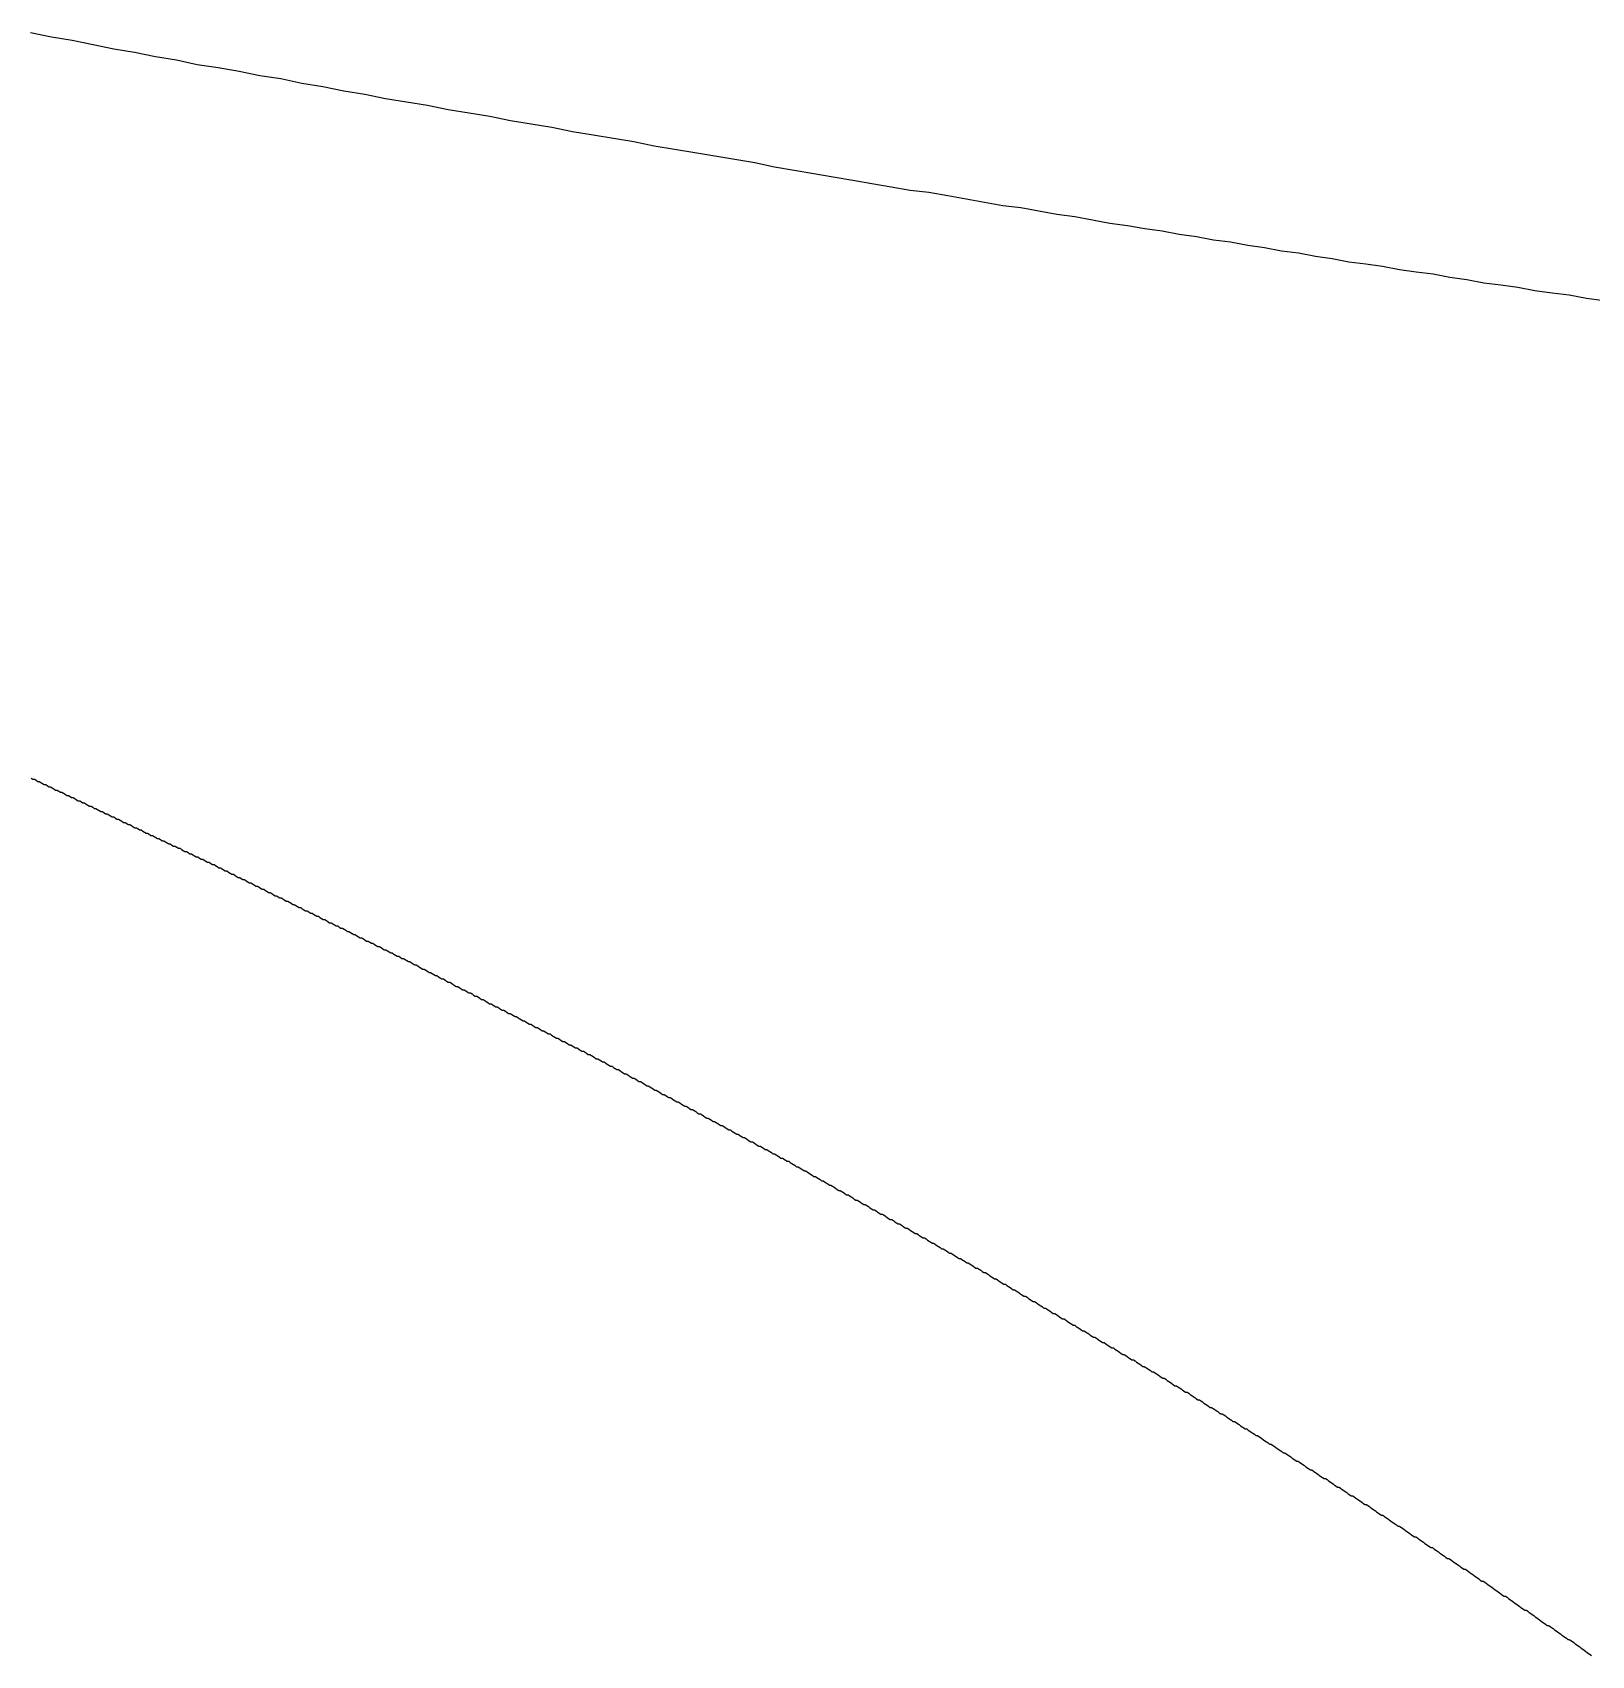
# Model space of a CAD drawing. Header units: millimetres. Extents: x 41 to 1041, y 1148 to 1248.
# Drawn here: x 329.28 to 343.72, y 1172.15 to 1187.18 of the extents above; entities that cross this region are included whole.
import ezdxf

# ---------------------------------------------------------------- set-up
doc = ezdxf.new("R2010")
doc.units = ezdxf.units.MM

msp = doc.modelspace()

# ---------------------------------------------------------------- linework, layer by layer
at = {"color": 3}
for points in [[(329.259, 1187.184, 0), (329.452, 1187.143, 0), (329.645, 1187.113, 0), (329.838, 1187.072, 0), (330.03, 1187.031, 0), (330.223, 1187.001, 0), (330.417, 1186.96, 0), (330.61, 1186.929, 0), (330.804, 1186.888, 0), (330.997, 1186.858, 0), (331.191, 1186.827, 0), (331.385, 1186.786, 0), (331.578, 1186.756, 0), (331.773, 1186.715, 0), (331.967, 1186.684, 0), (332.161, 1186.644, 0), (332.355, 1186.613, 0), (332.549, 1186.572, 0), (332.743, 1186.541, 0), (332.936, 1186.511, 0), (333.129, 1186.47, 0), (333.322, 1186.439, 0), (333.515, 1186.409, 0), (333.707, 1186.368, 0), (333.899, 1186.337, 0), (334.09, 1186.307, 0), (334.281, 1186.266, 0), (334.472, 1186.235, 0), (334.661, 1186.204, 0), (334.85, 1186.174, 0), (335.038, 1186.133, 0), (335.226, 1186.102, 0), (335.413, 1186.072, 0), (335.6, 1186.041, 0), (335.785, 1186.01, 0), (335.97, 1185.98, 0), (336.153, 1185.939, 0), (336.335, 1185.908, 0), (336.517, 1185.878, 0), (336.697, 1185.847, 0), (336.877, 1185.816, 0), (337.055, 1185.786, 0), (337.232, 1185.755, 0), (337.408, 1185.724, 0), (337.583, 1185.704, 0), (337.757, 1185.673, 0), (337.928, 1185.643, 0), (338.098, 1185.612, 0), (338.268, 1185.581, 0), (338.436, 1185.561, 0), (338.603, 1185.53, 0), (338.769, 1185.5, 0), (338.934, 1185.479, 0), (339.098, 1185.448, 0), (339.261, 1185.418, 0), (339.423, 1185.397, 0), (339.583, 1185.367, 0), (339.744, 1185.346, 0), (339.903, 1185.315, 0), (340.063, 1185.295, 0), (340.221, 1185.264, 0), (340.379, 1185.244, 0), (340.537, 1185.213, 0), (340.694, 1185.193, 0), (340.851, 1185.162, 0), (341.007, 1185.141, 0), (341.164, 1185.111, 0), (341.319, 1185.09, 0), (341.475, 1185.06, 0), (341.631, 1185.039, 0), (341.787, 1185.019, 0), (341.942, 1184.988, 0), (342.099, 1184.967, 0), (342.255, 1184.947, 0), (342.411, 1184.916, 0), (342.568, 1184.896, 0), (342.725, 1184.865, 0), (342.882, 1184.845, 0), (343.04, 1184.824, 0), (343.198, 1184.793, 0), (343.357, 1184.773, 0), (343.516, 1184.752, 0), (343.677, 1184.722, 0), (343.838, 1184.701, 0)], [(329.265, 1180.275, 0), (329.28, 1180.265, 0), (329.295, 1180.265, 0), (329.31, 1180.255, 0), (329.325, 1180.245, 0), (329.34, 1180.245, 0), (329.355, 1180.235, 0), (329.37, 1180.225, 0), (329.385, 1180.215, 0), (329.4, 1180.215, 0), (329.415, 1180.205, 0), (329.43, 1180.195, 0), (329.445, 1180.195, 0), (329.46, 1180.185, 0), (329.475, 1180.175, 0), (329.49, 1180.165, 0), (329.505, 1180.165, 0), (329.52, 1180.155, 0), (329.535, 1180.145, 0), (329.55, 1180.145, 0), (329.565, 1180.135, 0), (329.58, 1180.125, 0), (329.595, 1180.115, 0), (329.61, 1180.115, 0), (329.625, 1180.105, 0), (329.64, 1180.095, 0), (329.655, 1180.095, 0), (329.67, 1180.085, 0), (329.685, 1180.075, 0), (329.7, 1180.065, 0), (329.715, 1180.065, 0), (329.73, 1180.055, 0), (329.745, 1180.045, 0), (329.76, 1180.045, 0), (329.775, 1180.035, 0), (329.79, 1180.025, 0), (329.805, 1180.015, 0), (329.82, 1180.015, 0), (329.835, 1180.005, 0), (329.85, 1179.995, 0), (329.865, 1179.995, 0), (329.88, 1179.985, 0), (329.895, 1179.975, 0), (329.91, 1179.965, 0), (329.925, 1179.965, 0), (329.94, 1179.955, 0), (329.955, 1179.945, 0), (329.97, 1179.945, 0), (329.985, 1179.935, 0), (330, 1179.925, 0), (330.015, 1179.915, 0), (330.03, 1179.915, 0), (330.045, 1179.905, 0), (330.06, 1179.895, 0), (330.075, 1179.895, 0), (330.09, 1179.885, 0), (330.105, 1179.875, 0), (330.12, 1179.865, 0), (330.135, 1179.865, 0), (330.15, 1179.855, 0), (330.165, 1179.845, 0), (330.18, 1179.845, 0), (330.195, 1179.835, 0), (330.21, 1179.825, 0), (330.225, 1179.815, 0), (330.24, 1179.815, 0), (330.255, 1179.805, 0), (330.27, 1179.795, 0), (330.284, 1179.795, 0), (330.299, 1179.785, 0), (330.314, 1179.775, 0), (330.329, 1179.765, 0), (330.344, 1179.765, 0), (330.359, 1179.755, 0), (330.374, 1179.745, 0), (330.389, 1179.745, 0), (330.404, 1179.735, 0), (330.419, 1179.725, 0), (330.434, 1179.715, 0), (330.449, 1179.715, 0), (330.464, 1179.705, 0), (330.479, 1179.695, 0), (330.494, 1179.695, 0), (330.509, 1179.685, 0), (330.524, 1179.675, 0), (330.539, 1179.665, 0), (330.554, 1179.665, 0), (330.569, 1179.655, 0), (330.584, 1179.645, 0), (330.599, 1179.645, 0), (330.614, 1179.635, 0), (330.629, 1179.625, 0), (330.644, 1179.625, 0), (330.659, 1179.615, 0), (330.674, 1179.605, 0), (330.689, 1179.595, 0), (330.704, 1179.595, 0), (330.719, 1179.585, 0), (330.734, 1179.575, 0), (330.749, 1179.575, 0), (330.764, 1179.565, 0), (330.779, 1179.555, 0), (330.794, 1179.545, 0), (330.809, 1179.545, 0), (330.824, 1179.535, 0), (330.839, 1179.525, 0), (330.854, 1179.525, 0), (330.869, 1179.515, 0), (330.884, 1179.505, 0), (330.899, 1179.495, 0), (330.914, 1179.495, 0), (330.929, 1179.485, 0), (330.944, 1179.475, 0), (330.959, 1179.475, 0), (330.974, 1179.465, 0), (330.989, 1179.455, 0), (331.004, 1179.445, 0), (331.019, 1179.445, 0), (331.034, 1179.435, 0), (331.048, 1179.425, 0), (331.063, 1179.415, 0), (331.078, 1179.415, 0), (331.093, 1179.405, 0), (331.108, 1179.395, 0), (331.123, 1179.385, 0), (331.138, 1179.385, 0), (331.153, 1179.375, 0), (331.167, 1179.365, 0), (331.182, 1179.355, 0), (331.197, 1179.355, 0), (331.212, 1179.345, 0), (331.227, 1179.335, 0), (331.242, 1179.335, 0), (331.257, 1179.325, 0), (331.272, 1179.315, 0), (331.286, 1179.305, 0), (331.301, 1179.305, 0), (331.316, 1179.295, 0), (331.331, 1179.285, 0), (331.346, 1179.275, 0), (331.361, 1179.275, 0), (331.376, 1179.265, 0), (331.391, 1179.255, 0), (331.405, 1179.245, 0), (331.42, 1179.245, 0), (331.435, 1179.235, 0), (331.45, 1179.225, 0), (331.465, 1179.215, 0), (331.48, 1179.215, 0), (331.495, 1179.205, 0), (331.51, 1179.195, 0), (331.525, 1179.185, 0), (331.539, 1179.185, 0), (331.554, 1179.175, 0), (331.569, 1179.165, 0), (331.584, 1179.165, 0), (331.599, 1179.155, 0), (331.614, 1179.145, 0), (331.629, 1179.135, 0), (331.644, 1179.135, 0), (331.658, 1179.125, 0), (331.673, 1179.115, 0), (331.688, 1179.105, 0), (331.703, 1179.105, 0), (331.718, 1179.095, 0), (331.733, 1179.085, 0), (331.748, 1179.075, 0), (331.763, 1179.075, 0), (331.777, 1179.065, 0), (331.792, 1179.055, 0), (331.807, 1179.045, 0), (331.822, 1179.045, 0), (331.837, 1179.035, 0), (331.852, 1179.025, 0), (331.867, 1179.025, 0), (331.882, 1179.015, 0), (331.896, 1179.005, 0), (331.911, 1178.995, 0), (331.926, 1178.995, 0), (331.941, 1178.985, 0), (331.956, 1178.975, 0), (331.971, 1178.965, 0), (331.986, 1178.965, 0), (332.001, 1178.955, 0), (332.016, 1178.945, 0), (332.03, 1178.935, 0), (332.045, 1178.935, 0), (332.06, 1178.925, 0), (332.075, 1178.915, 0), (332.09, 1178.905, 0), (332.105, 1178.905, 0), (332.12, 1178.895, 0), (332.135, 1178.885, 0), (332.149, 1178.885, 0), (332.164, 1178.875, 0), (332.179, 1178.865, 0), (332.194, 1178.855, 0), (332.209, 1178.855, 0), (332.224, 1178.845, 0), (332.239, 1178.835, 0), (332.254, 1178.825, 0), (332.268, 1178.825, 0), (332.283, 1178.815, 0), (332.298, 1178.805, 0), (332.313, 1178.795, 0), (332.328, 1178.795, 0), (332.343, 1178.785, 0), (332.358, 1178.775, 0), (332.373, 1178.765, 0), (332.388, 1178.765, 0), (332.402, 1178.755, 0), (332.417, 1178.745, 0), (332.432, 1178.745, 0), (332.447, 1178.735, 0), (332.462, 1178.725, 0), (332.477, 1178.715, 0), (332.492, 1178.715, 0), (332.507, 1178.705, 0), (332.521, 1178.695, 0), (332.536, 1178.685, 0), (332.551, 1178.685, 0), (332.566, 1178.675, 0), (332.581, 1178.665, 0), (332.596, 1178.655, 0), (332.611, 1178.655, 0), (332.626, 1178.645, 0), (332.64, 1178.635, 0), (332.655, 1178.625, 0), (332.67, 1178.625, 0), (332.685, 1178.615, 0), (332.7, 1178.605, 0), (332.715, 1178.605, 0), (332.73, 1178.595, 0), (332.745, 1178.585, 0), (332.76, 1178.575, 0), (332.774, 1178.575, 0), (332.789, 1178.565, 0), (332.804, 1178.555, 0), (332.819, 1178.545, 0), (332.833, 1178.545, 0), (332.848, 1178.535, 0), (332.863, 1178.525, 0), (332.878, 1178.515, 0), (332.892, 1178.505, 0), (332.907, 1178.505, 0), (332.922, 1178.495, 0), (332.937, 1178.485, 0), (332.951, 1178.475, 0), (332.966, 1178.475, 0), (332.981, 1178.465, 0), (332.996, 1178.455, 0), (333.01, 1178.445, 0), (333.025, 1178.445, 0), (333.04, 1178.435, 0), (333.055, 1178.425, 0), (333.069, 1178.415, 0), (333.084, 1178.415, 0), (333.099, 1178.405, 0), (333.114, 1178.395, 0), (333.128, 1178.385, 0), (333.143, 1178.385, 0), (333.158, 1178.375, 0), (333.173, 1178.365, 0), (333.187, 1178.355, 0), (333.202, 1178.345, 0), (333.217, 1178.345, 0), (333.232, 1178.335, 0), (333.246, 1178.325, 0), (333.261, 1178.315, 0), (333.276, 1178.315, 0), (333.291, 1178.305, 0), (333.305, 1178.295, 0), (333.32, 1178.285, 0), (333.335, 1178.285, 0), (333.35, 1178.275, 0), (333.364, 1178.265, 0), (333.379, 1178.255, 0), (333.394, 1178.255, 0), (333.409, 1178.245, 0), (333.423, 1178.235, 0), (333.438, 1178.225, 0), (333.453, 1178.225, 0), (333.468, 1178.215, 0), (333.482, 1178.205, 0), (333.497, 1178.195, 0), (333.512, 1178.185, 0), (333.527, 1178.185, 0), (333.541, 1178.175, 0), (333.556, 1178.165, 0), (333.571, 1178.155, 0), (333.586, 1178.155, 0), (333.6, 1178.145, 0), (333.615, 1178.135, 0), (333.63, 1178.125, 0), (333.645, 1178.125, 0), (333.659, 1178.115, 0), (333.674, 1178.105, 0), (333.689, 1178.095, 0), (333.704, 1178.095, 0), (333.719, 1178.085, 0), (333.733, 1178.075, 0), (333.748, 1178.065, 0), (333.763, 1178.065, 0), (333.778, 1178.055, 0), (333.792, 1178.045, 0), (333.807, 1178.035, 0), (333.822, 1178.025, 0), (333.837, 1178.025, 0), (333.851, 1178.015, 0), (333.866, 1178.005, 0), (333.881, 1177.995, 0), (333.896, 1177.995, 0), (333.91, 1177.985, 0), (333.925, 1177.975, 0), (333.94, 1177.965, 0), (333.955, 1177.965, 0), (333.969, 1177.955, 0), (333.984, 1177.945, 0), (333.999, 1177.935, 0), (334.014, 1177.935, 0), (334.028, 1177.925, 0), (334.043, 1177.915, 0), (334.058, 1177.905, 0), (334.073, 1177.905, 0), (334.087, 1177.895, 0), (334.102, 1177.885, 0), (334.117, 1177.875, 0), (334.132, 1177.865, 0), (334.146, 1177.865, 0), (334.161, 1177.855, 0), (334.176, 1177.845, 0), (334.191, 1177.835, 0), (334.205, 1177.835, 0), (334.22, 1177.825, 0), (334.235, 1177.815, 0), (334.25, 1177.805, 0), (334.264, 1177.805, 0), (334.279, 1177.795, 0), (334.294, 1177.785, 0), (334.309, 1177.775, 0), (334.323, 1177.775, 0), (334.338, 1177.765, 0), (334.353, 1177.755, 0), (334.368, 1177.745, 0), (334.382, 1177.745, 0), (334.397, 1177.735, 0), (334.412, 1177.725, 0), (334.427, 1177.715, 0), (334.442, 1177.715, 0), (334.456, 1177.705, 0), (334.471, 1177.695, 0), (334.486, 1177.685, 0), (334.501, 1177.675, 0), (334.515, 1177.675, 0), (334.53, 1177.665, 0), (334.545, 1177.655, 0), (334.559, 1177.645, 0), (334.574, 1177.645, 0), (334.589, 1177.635, 0), (334.603, 1177.625, 0), (334.618, 1177.615, 0), (334.633, 1177.605, 0), (334.647, 1177.605, 0), (334.662, 1177.595, 0), (334.676, 1177.585, 0), (334.691, 1177.575, 0), (334.706, 1177.575, 0), (334.72, 1177.565, 0), (334.735, 1177.555, 0), (334.749, 1177.545, 0), (334.764, 1177.535, 0), (334.779, 1177.535, 0), (334.793, 1177.525, 0), (334.808, 1177.515, 0), (334.823, 1177.505, 0), (334.837, 1177.495, 0), (334.852, 1177.495, 0), (334.866, 1177.485, 0), (334.881, 1177.475, 0), (334.896, 1177.465, 0), (334.91, 1177.465, 0), (334.925, 1177.455, 0), (334.94, 1177.445, 0), (334.954, 1177.435, 0), (334.969, 1177.425, 0), (334.983, 1177.425, 0), (334.998, 1177.415, 0), (335.013, 1177.405, 0), (335.027, 1177.395, 0), (335.042, 1177.385, 0), (335.057, 1177.385, 0), (335.071, 1177.375, 0), (335.086, 1177.365, 0), (335.1, 1177.355, 0), (335.115, 1177.345, 0), (335.13, 1177.345, 0), (335.144, 1177.335, 0), (335.159, 1177.325, 0), (335.173, 1177.315, 0), (335.188, 1177.315, 0), (335.203, 1177.305, 0), (335.217, 1177.295, 0), (335.232, 1177.285, 0), (335.247, 1177.275, 0), (335.261, 1177.275, 0), (335.276, 1177.265, 0), (335.29, 1177.255, 0), (335.305, 1177.245, 0), (335.32, 1177.235, 0), (335.334, 1177.235, 0), (335.349, 1177.225, 0), (335.364, 1177.215, 0), (335.378, 1177.205, 0), (335.393, 1177.205, 0), (335.407, 1177.195, 0), (335.422, 1177.185, 0), (335.437, 1177.175, 0), (335.451, 1177.165, 0), (335.466, 1177.165, 0), (335.481, 1177.155, 0), (335.495, 1177.145, 0), (335.51, 1177.135, 0), (335.524, 1177.125, 0), (335.539, 1177.125, 0), (335.554, 1177.115, 0), (335.568, 1177.105, 0), (335.583, 1177.095, 0), (335.597, 1177.095, 0), (335.612, 1177.085, 0), (335.627, 1177.075, 0), (335.641, 1177.065, 0), (335.656, 1177.055, 0), (335.671, 1177.055, 0), (335.685, 1177.045, 0), (335.7, 1177.035, 0), (335.714, 1177.025, 0), (335.729, 1177.015, 0), (335.744, 1177.015, 0), (335.758, 1177.005, 0), (335.773, 1176.995, 0), (335.788, 1176.985, 0), (335.802, 1176.975, 0), (335.817, 1176.975, 0), (335.831, 1176.965, 0), (335.846, 1176.955, 0), (335.861, 1176.945, 0), (335.875, 1176.945, 0), (335.89, 1176.935, 0), (335.905, 1176.925, 0), (335.919, 1176.915, 0), (335.934, 1176.905, 0), (335.948, 1176.905, 0), (335.963, 1176.895, 0), (335.978, 1176.885, 0), (335.992, 1176.875, 0), (336.007, 1176.865, 0), (336.022, 1176.865, 0), (336.036, 1176.855, 0), (336.051, 1176.845, 0), (336.065, 1176.835, 0), (336.08, 1176.835, 0), (336.095, 1176.825, 0), (336.109, 1176.815, 0), (336.124, 1176.805, 0), (336.138, 1176.795, 0), (336.153, 1176.795, 0), (336.168, 1176.785, 0), (336.182, 1176.775, 0), (336.197, 1176.765, 0), (336.212, 1176.755, 0), (336.226, 1176.755, 0), (336.241, 1176.745, 0), (336.255, 1176.735, 0), (336.27, 1176.725, 0), (336.285, 1176.725, 0), (336.299, 1176.715, 0), (336.314, 1176.705, 0), (336.328, 1176.695, 0), (336.343, 1176.685, 0), (336.357, 1176.675, 0), (336.372, 1176.675, 0), (336.386, 1176.665, 0), (336.4, 1176.655, 0), (336.415, 1176.645, 0), (336.429, 1176.635, 0), (336.444, 1176.635, 0), (336.458, 1176.625, 0), (336.473, 1176.615, 0), (336.487, 1176.605, 0), (336.502, 1176.595, 0), (336.516, 1176.585, 0), (336.531, 1176.585, 0), (336.545, 1176.575, 0), (336.56, 1176.565, 0), (336.574, 1176.555, 0), (336.588, 1176.545, 0), (336.603, 1176.545, 0), (336.617, 1176.535, 0), (336.632, 1176.525, 0), (336.646, 1176.515, 0), (336.661, 1176.505, 0), (336.675, 1176.505, 0), (336.69, 1176.495, 0), (336.704, 1176.485, 0), (336.719, 1176.475, 0), (336.733, 1176.465, 0), (336.747, 1176.455, 0), (336.762, 1176.455, 0), (336.776, 1176.445, 0), (336.791, 1176.435, 0), (336.805, 1176.425, 0), (336.82, 1176.415, 0), (336.834, 1176.415, 0), (336.849, 1176.405, 0), (336.863, 1176.395, 0), (336.878, 1176.385, 0), (336.892, 1176.375, 0), (336.907, 1176.365, 0), (336.921, 1176.365, 0), (336.935, 1176.355, 0), (336.95, 1176.345, 0), (336.964, 1176.335, 0), (336.979, 1176.325, 0), (336.993, 1176.325, 0), (337.008, 1176.315, 0), (337.022, 1176.305, 0), (337.037, 1176.295, 0), (337.051, 1176.285, 0), (337.066, 1176.275, 0), (337.08, 1176.275, 0), (337.095, 1176.265, 0), (337.109, 1176.255, 0), (337.123, 1176.245, 0), (337.138, 1176.235, 0), (337.152, 1176.235, 0), (337.167, 1176.225, 0), (337.181, 1176.215, 0), (337.196, 1176.205, 0), (337.21, 1176.195, 0), (337.225, 1176.185, 0), (337.239, 1176.185, 0), (337.254, 1176.175, 0), (337.268, 1176.165, 0), (337.283, 1176.155, 0), (337.297, 1176.145, 0), (337.311, 1176.145, 0), (337.326, 1176.135, 0), (337.34, 1176.125, 0), (337.355, 1176.115, 0), (337.369, 1176.105, 0), (337.384, 1176.105, 0), (337.398, 1176.095, 0), (337.413, 1176.085, 0), (337.427, 1176.075, 0), (337.442, 1176.065, 0), (337.456, 1176.055, 0), (337.47, 1176.055, 0), (337.485, 1176.045, 0), (337.499, 1176.035, 0), (337.514, 1176.025, 0), (337.528, 1176.015, 0), (337.543, 1176.015, 0), (337.557, 1176.005, 0), (337.571, 1175.995, 0), (337.586, 1175.985, 0), (337.6, 1175.975, 0), (337.615, 1175.965, 0), (337.629, 1175.965, 0), (337.644, 1175.955, 0), (337.658, 1175.945, 0), (337.673, 1175.935, 0), (337.687, 1175.925, 0), (337.701, 1175.915, 0), (337.716, 1175.915, 0), (337.73, 1175.905, 0), (337.745, 1175.895, 0), (337.759, 1175.885, 0), (337.774, 1175.875, 0), (337.788, 1175.875, 0), (337.803, 1175.865, 0), (337.817, 1175.855, 0), (337.831, 1175.845, 0), (337.846, 1175.835, 0), (337.86, 1175.825, 0), (337.875, 1175.825, 0), (337.889, 1175.815, 0), (337.904, 1175.805, 0), (337.918, 1175.795, 0), (337.933, 1175.785, 0), (337.947, 1175.785, 0), (337.961, 1175.775, 0), (337.976, 1175.765, 0), (337.99, 1175.755, 0), (338.005, 1175.745, 0), (338.019, 1175.735, 0), (338.034, 1175.735, 0), (338.048, 1175.725, 0), (338.063, 1175.715, 0), (338.077, 1175.705, 0), (338.091, 1175.695, 0), (338.106, 1175.695, 0), (338.12, 1175.685, 0), (338.134, 1175.675, 0), (338.149, 1175.665, 0), (338.163, 1175.655, 0), (338.177, 1175.645, 0), (338.192, 1175.635, 0), (338.206, 1175.635, 0), (338.22, 1175.625, 0), (338.234, 1175.615, 0), (338.249, 1175.605, 0), (338.263, 1175.595, 0), (338.277, 1175.585, 0), (338.292, 1175.585, 0), (338.306, 1175.575, 0), (338.32, 1175.565, 0), (338.335, 1175.555, 0), (338.349, 1175.545, 0), (338.363, 1175.535, 0), (338.377, 1175.535, 0), (338.392, 1175.525, 0), (338.406, 1175.515, 0), (338.42, 1175.505, 0), (338.435, 1175.495, 0), (338.449, 1175.485, 0), (338.463, 1175.475, 0), (338.478, 1175.475, 0), (338.492, 1175.465, 0), (338.506, 1175.455, 0), (338.52, 1175.445, 0), (338.535, 1175.435, 0), (338.549, 1175.425, 0), (338.563, 1175.425, 0), (338.578, 1175.415, 0), (338.592, 1175.405, 0), (338.606, 1175.395, 0), (338.621, 1175.385, 0), (338.635, 1175.375, 0), (338.649, 1175.365, 0), (338.663, 1175.365, 0), (338.678, 1175.355, 0), (338.692, 1175.345, 0), (338.706, 1175.335, 0), (338.721, 1175.325, 0), (338.735, 1175.315, 0), (338.749, 1175.315, 0), (338.764, 1175.305, 0), (338.778, 1175.295, 0), (338.792, 1175.285, 0), (338.806, 1175.275, 0), (338.821, 1175.265, 0), (338.835, 1175.265, 0), (338.849, 1175.255, 0), (338.864, 1175.245, 0), (338.878, 1175.235, 0), (338.892, 1175.225, 0), (338.907, 1175.215, 0), (338.921, 1175.205, 0), (338.935, 1175.205, 0), (338.949, 1175.195, 0), (338.964, 1175.185, 0), (338.978, 1175.175, 0), (338.992, 1175.165, 0), (339.007, 1175.155, 0), (339.021, 1175.155, 0), (339.035, 1175.145, 0), (339.05, 1175.135, 0), (339.064, 1175.125, 0), (339.078, 1175.115, 0), (339.093, 1175.105, 0), (339.107, 1175.095, 0), (339.121, 1175.095, 0), (339.135, 1175.085, 0), (339.15, 1175.075, 0), (339.164, 1175.065, 0), (339.178, 1175.055, 0), (339.193, 1175.045, 0), (339.207, 1175.045, 0), (339.221, 1175.035, 0), (339.236, 1175.025, 0), (339.25, 1175.015, 0), (339.264, 1175.005, 0), (339.278, 1174.995, 0), (339.293, 1174.995, 0), (339.307, 1174.985, 0), (339.321, 1174.975, 0), (339.336, 1174.965, 0), (339.35, 1174.955, 0), (339.364, 1174.945, 0), (339.379, 1174.935, 0), (339.393, 1174.935, 0), (339.407, 1174.925, 0), (339.421, 1174.915, 0), (339.436, 1174.905, 0), (339.45, 1174.895, 0), (339.464, 1174.885, 0), (339.479, 1174.885, 0), (339.493, 1174.875, 0), (339.507, 1174.865, 0), (339.522, 1174.855, 0), (339.536, 1174.845, 0), (339.55, 1174.835, 0), (339.565, 1174.825, 0), (339.579, 1174.825, 0), (339.593, 1174.815, 0), (339.607, 1174.805, 0), (339.622, 1174.795, 0), (339.636, 1174.785, 0), (339.65, 1174.775, 0), (339.665, 1174.775, 0), (339.679, 1174.765, 0), (339.693, 1174.755, 0), (339.707, 1174.745, 0), (339.722, 1174.735, 0), (339.736, 1174.725, 0), (339.75, 1174.715, 0), (339.764, 1174.715, 0), (339.778, 1174.705, 0), (339.792, 1174.695, 0), (339.806, 1174.685, 0), (339.821, 1174.675, 0), (339.835, 1174.665, 0), (339.849, 1174.655, 0), (339.863, 1174.645, 0), (339.877, 1174.645, 0), (339.891, 1174.635, 0), (339.905, 1174.625, 0), (339.92, 1174.615, 0), (339.934, 1174.605, 0), (339.948, 1174.595, 0), (339.962, 1174.585, 0), (339.976, 1174.585, 0), (339.99, 1174.575, 0), (340.004, 1174.565, 0), (340.019, 1174.555, 0), (340.033, 1174.545, 0), (340.047, 1174.535, 0), (340.061, 1174.525, 0), (340.075, 1174.515, 0), (340.089, 1174.515, 0), (340.103, 1174.505, 0), (340.118, 1174.495, 0), (340.132, 1174.485, 0), (340.146, 1174.475, 0), (340.16, 1174.465, 0), (340.174, 1174.455, 0), (340.188, 1174.445, 0), (340.202, 1174.445, 0), (340.217, 1174.435, 0), (340.231, 1174.425, 0), (340.245, 1174.415, 0), (340.259, 1174.405, 0), (340.273, 1174.395, 0), (340.287, 1174.385, 0), (340.301, 1174.385, 0), (340.316, 1174.375, 0), (340.33, 1174.365, 0), (340.344, 1174.355, 0), (340.358, 1174.345, 0), (340.372, 1174.335, 0), (340.386, 1174.325, 0), (340.4, 1174.315, 0), (340.415, 1174.315, 0), (340.429, 1174.305, 0), (340.443, 1174.295, 0), (340.457, 1174.285, 0), (340.471, 1174.275, 0), (340.485, 1174.265, 0), (340.5, 1174.255, 0), (340.514, 1174.245, 0), (340.528, 1174.245, 0), (340.542, 1174.235, 0), (340.556, 1174.225, 0), (340.57, 1174.215, 0), (340.584, 1174.205, 0), (340.599, 1174.195, 0), (340.613, 1174.185, 0), (340.627, 1174.185, 0), (340.641, 1174.175, 0), (340.655, 1174.165, 0), (340.669, 1174.155, 0), (340.683, 1174.145, 0), (340.697, 1174.135, 0), (340.711, 1174.125, 0), (340.726, 1174.115, 0), (340.74, 1174.105, 0), (340.754, 1174.105, 0), (340.768, 1174.095, 0), (340.782, 1174.085, 0), (340.796, 1174.075, 0), (340.81, 1174.065, 0), (340.824, 1174.055, 0), (340.838, 1174.045, 0), (340.852, 1174.035, 0), (340.866, 1174.025, 0), (340.88, 1174.025, 0), (340.894, 1174.015, 0), (340.908, 1174.005, 0), (340.922, 1173.995, 0), (340.936, 1173.985, 0), (340.95, 1173.975, 0), (340.964, 1173.965, 0), (340.978, 1173.955, 0), (340.992, 1173.945, 0), (341.006, 1173.945, 0), (341.02, 1173.935, 0), (341.034, 1173.925, 0), (341.048, 1173.915, 0), (341.062, 1173.905, 0), (341.076, 1173.895, 0), (341.09, 1173.885, 0), (341.104, 1173.875, 0), (341.118, 1173.865, 0), (341.132, 1173.865, 0), (341.146, 1173.855, 0), (341.16, 1173.845, 0), (341.174, 1173.835, 0), (341.188, 1173.825, 0), (341.202, 1173.815, 0), (341.216, 1173.805, 0), (341.23, 1173.795, 0), (341.244, 1173.785, 0), (341.258, 1173.785, 0), (341.272, 1173.775, 0), (341.286, 1173.765, 0), (341.3, 1173.755, 0), (341.314, 1173.745, 0), (341.328, 1173.735, 0), (341.342, 1173.725, 0), (341.356, 1173.715, 0), (341.37, 1173.705, 0), (341.384, 1173.705, 0), (341.398, 1173.695, 0), (341.412, 1173.685, 0), (341.427, 1173.675, 0), (341.441, 1173.665, 0), (341.455, 1173.655, 0), (341.469, 1173.645, 0), (341.483, 1173.635, 0), (341.497, 1173.625, 0), (341.511, 1173.625, 0), (341.525, 1173.615, 0), (341.539, 1173.605, 0), (341.553, 1173.595, 0), (341.567, 1173.585, 0), (341.581, 1173.575, 0), (341.595, 1173.565, 0), (341.609, 1173.555, 0), (341.623, 1173.545, 0), (341.637, 1173.545, 0), (341.651, 1173.535, 0), (341.665, 1173.525, 0), (341.679, 1173.515, 0), (341.693, 1173.505, 0), (341.707, 1173.495, 0), (341.72, 1173.485, 0), (341.734, 1173.475, 0), (341.748, 1173.465, 0), (341.762, 1173.455, 0), (341.776, 1173.445, 0), (341.79, 1173.445, 0), (341.804, 1173.435, 0), (341.818, 1173.425, 0), (341.832, 1173.415, 0), (341.845, 1173.405, 0), (341.859, 1173.395, 0), (341.873, 1173.385, 0), (341.887, 1173.375, 0), (341.901, 1173.365, 0), (341.915, 1173.355, 0), (341.929, 1173.345, 0), (341.943, 1173.345, 0), (341.957, 1173.335, 0), (341.97, 1173.325, 0), (341.984, 1173.315, 0), (341.998, 1173.305, 0), (342.012, 1173.295, 0), (342.026, 1173.285, 0), (342.04, 1173.275, 0), (342.054, 1173.265, 0), (342.068, 1173.255, 0), (342.082, 1173.245, 0), (342.095, 1173.245, 0), (342.109, 1173.235, 0), (342.123, 1173.225, 0), (342.137, 1173.215, 0), (342.151, 1173.205, 0), (342.165, 1173.195, 0), (342.179, 1173.185, 0), (342.193, 1173.175, 0), (342.207, 1173.165, 0), (342.221, 1173.155, 0), (342.234, 1173.145, 0), (342.248, 1173.145, 0), (342.262, 1173.135, 0), (342.276, 1173.125, 0), (342.29, 1173.115, 0), (342.304, 1173.105, 0), (342.318, 1173.095, 0), (342.332, 1173.085, 0), (342.346, 1173.075, 0), (342.359, 1173.065, 0), (342.373, 1173.055, 0), (342.387, 1173.045, 0), (342.401, 1173.045, 0), (342.415, 1173.035, 0), (342.429, 1173.025, 0), (342.443, 1173.015, 0), (342.457, 1173.005, 0), (342.471, 1172.995, 0), (342.484, 1172.985, 0), (342.498, 1172.975, 0), (342.512, 1172.965, 0), (342.526, 1172.955, 0), (342.54, 1172.945, 0), (342.554, 1172.945, 0), (342.568, 1172.935, 0), (342.582, 1172.925, 0), (342.596, 1172.915, 0), (342.609, 1172.905, 0), (342.623, 1172.895, 0), (342.637, 1172.885, 0), (342.651, 1172.875, 0), (342.665, 1172.865, 0), (342.679, 1172.855, 0), (342.692, 1172.845, 0), (342.706, 1172.835, 0), (342.72, 1172.835, 0), (342.734, 1172.825, 0), (342.747, 1172.815, 0), (342.761, 1172.805, 0), (342.775, 1172.795, 0), (342.789, 1172.785, 0), (342.802, 1172.775, 0), (342.816, 1172.765, 0), (342.83, 1172.755, 0), (342.844, 1172.745, 0), (342.857, 1172.735, 0), (342.871, 1172.725, 0), (342.885, 1172.715, 0), (342.899, 1172.705, 0), (342.912, 1172.695, 0), (342.926, 1172.695, 0), (342.94, 1172.685, 0), (342.954, 1172.675, 0), (342.967, 1172.665, 0), (342.981, 1172.655, 0), (342.995, 1172.645, 0), (343.009, 1172.635, 0), (343.022, 1172.625, 0), (343.036, 1172.615, 0), (343.05, 1172.605, 0), (343.064, 1172.595, 0), (343.077, 1172.585, 0), (343.091, 1172.575, 0), (343.105, 1172.565, 0), (343.119, 1172.565, 0), (343.132, 1172.555, 0), (343.146, 1172.545, 0), (343.16, 1172.535, 0), (343.174, 1172.525, 0), (343.187, 1172.515, 0), (343.201, 1172.505, 0), (343.215, 1172.495, 0), (343.229, 1172.485, 0), (343.242, 1172.475, 0), (343.256, 1172.465, 0), (343.27, 1172.455, 0), (343.284, 1172.445, 0), (343.297, 1172.435, 0), (343.311, 1172.425, 0), (343.325, 1172.425, 0), (343.339, 1172.415, 0), (343.352, 1172.405, 0), (343.366, 1172.395, 0), (343.38, 1172.385, 0), (343.394, 1172.375, 0), (343.407, 1172.365, 0), (343.421, 1172.355, 0), (343.435, 1172.345, 0), (343.449, 1172.335, 0), (343.462, 1172.325, 0), (343.476, 1172.315, 0), (343.49, 1172.305, 0), (343.504, 1172.295, 0), (343.517, 1172.295, 0), (343.531, 1172.285, 0), (343.545, 1172.275, 0), (343.559, 1172.265, 0), (343.572, 1172.255, 0), (343.586, 1172.245, 0), (343.6, 1172.235, 0), (343.614, 1172.225, 0), (343.627, 1172.215, 0), (343.641, 1172.205, 0), (343.655, 1172.195, 0), (343.668, 1172.185, 0), (343.682, 1172.175, 0), (343.695, 1172.165, 0), (343.709, 1172.155, 0), (343.723, 1172.145, 0)]]:
    msp.add_polyline3d(points, dxfattribs=at)

doc.saveas('drawing.dxf')
